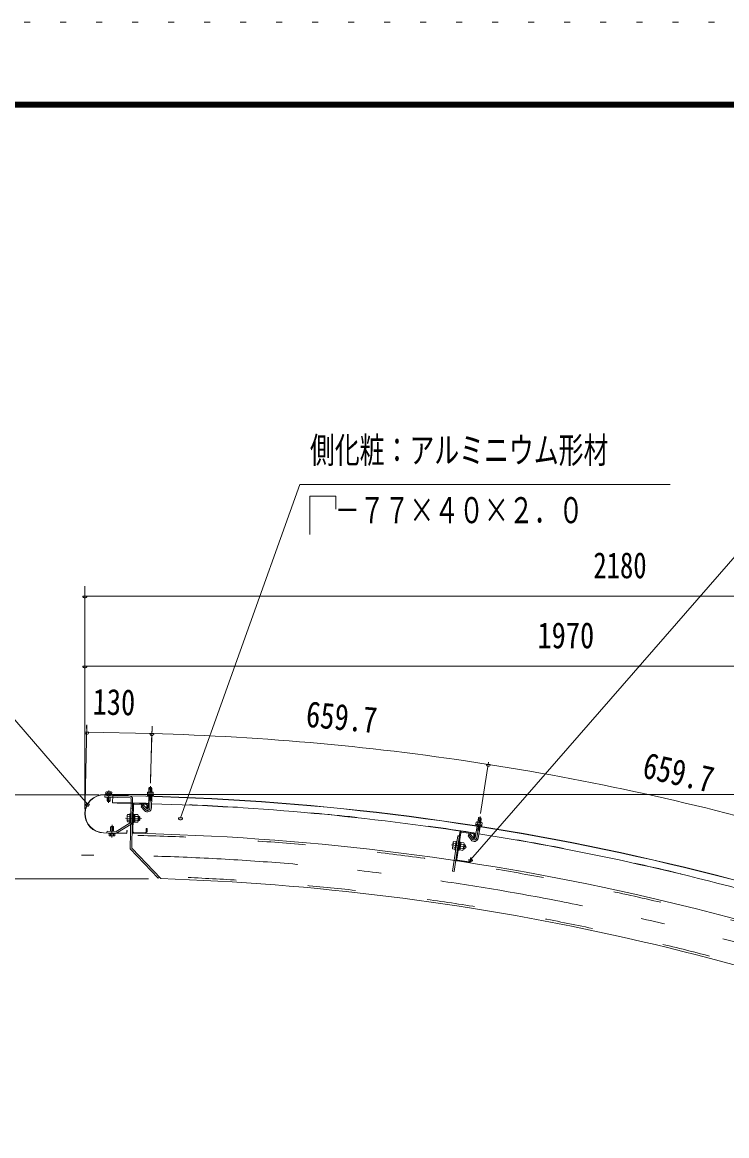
# Model space of a CAD drawing. Units: millimetres, scale not verified, with parts at other scales. Extents: x -26434 to 26434, y -10500 to 10500.
# Drawn here: x 15985 to 19506, y 4936 to 10500 of the extents above; entities that cross this region are included whole.
import ezdxf
from ezdxf.enums import TextEntityAlignment as Align

# ---------------------------------------------------------------- set-up
doc = ezdxf.new("R2010")
doc.units = ezdxf.units.MM
doc.header["$LTSCALE"] = 60
for name, pattern in [('USER2', [10, 4, -6]), ('USER3', [24, 12, -5, 2, -5]), ('USER4', [3, 0.5, -2.5])]:
    doc.linetypes.add(name, pattern=pattern)
for name, color, linetype, lineweight in [('0-6_2-02BOLD', 7, 'Continuous', 18), ('0-7_2-12HIDDEN', 3, 'USER2', 18), ('0-8_2-22CENTER', 3, 'USER3', 18), ('0-9_2-42THIN', 4, 'Continuous', 18), ('0-A_2-52DIM', 3, 'Continuous', 18), ('0-C_F-F1PAPER', 5, 'Continuous', 18), ('0-D_F-E_J_ADD', 5, 'USER4', 18)]:
    doc.layers.add(name, color=color, linetype=linetype, lineweight=lineweight)
doc.styles.add('ＭＳ ゴシック', font='')
doc.styles.get('ＭＳ ゴシック').set_extended_font_data('MS Gothic')

msp = doc.modelspace()

# ---------------------------------------------------------------- linework, layer by layer
at = {"layer": '0-6_2-02BOLD'}
for p, q in [((16395.05, 6638.85), (16511.78, 6636.51)), ((16511.81, 6637.76), (16395.08, 6640.1)), ((16523.54, 6624.28), (16396.57, 6626.82)), ((16402.65, 6652.69), (16402.47, 6643.95)), ((16404.86, 6653.9), (16402.65, 6652.69)), ((16429.35, 6653.41), (16404.86, 6653.9)), ((16408.71, 6608.82), (16409.06, 6626.57)), ((16409.22, 6634.56), (16409.3, 6638.56)), ((16409.86, 6652.54), (16409.69, 6643.81)), ((16423.7, 6608.52), (16424.06, 6626.27)), ((16424.3, 6652.25), (16424.12, 6643.52)), ((16424.22, 6634.26), (16424.3, 6638.26)), ((16432.53, 6643.35), (16432.45, 6639.35)), ((16436.76, 6636.12), (16436.3, 6598.63)), ((16511.81, 6637.76), (16511.78, 6636.51)), ((16608.81, 6640.63), (16640.05, 6639.79)), ((16609.9, 6636.85), (16609.79, 6632.85)), ((16609.79, 6632.85), (16638.65, 6632.08)), ((16612.52, 6653.04), (16637.01, 6652.38)), ((16615.15, 6573.88), (16616.69, 6631.41)), ((16617.52, 6651.64), (16617.22, 6640.41)), ((16617.27, 6652.91), (16617.81, 6673.27)), ((16632.81, 6672.87), (16617.81, 6673.27)), ((16630.14, 6573.48), (16631.69, 6631.01)), ((16631.95, 6651.25), (16631.65, 6640.02)), ((16632.26, 6652.51), (16632.81, 6672.87)), ((16637.01, 6652.38), (16639.16, 6651.06)), ((16638.76, 6636.08), (16638.65, 6632.08)), ((16639.16, 6651.06), (16638.86, 6639.82)), ((16640.05, 6639.79), (16639.95, 6636.04)), ((16411.16, 6606.27), (16408.71, 6608.82)), ((16423.7, 6608.52), (16408.71, 6608.82)), ((16411.16, 6606.27), (16421.15, 6606.07)), ((16423.7, 6608.52), (16421.15, 6606.07)), ((16528.44, 6619.18), (16523.43, 6368.91)), ((16535.5, 6572.03), (16527.5, 6572.19)), ((16536.44, 6619.02), (16531.5, 6372.07)), ((16539.84, 6588.94), (16537.15, 6454.97)), ((16543.92, 6592.86), (16602.9, 6591.68)), ((16543.99, 6596.86), (16602.98, 6595.68)), ((16589.33, 6588.71), (16578.43, 6578.39)), ((16595.63, 6560.25), (16578.43, 6578.39)), ((16606.52, 6570.57), (16589.33, 6588.71)), ((16606.82, 6587.6), (16606.48, 6570.61)), ((16606.48, 6570.61), (16610.48, 6570.53)), ((16610.82, 6587.52), (16610.48, 6570.53)), ((16616.2, 6612.99), (16631.19, 6612.59)), ((16509.07, 6538.3), (16510.87, 6541.28)), ((16510.31, 6513.14), (16522.31, 6512.9)), ((16510.68, 6531.9), (16522.69, 6531.66)), ((16510.87, 6541.28), (16522.87, 6541.04)), ((16522.93, 6543.52), (16522.07, 6501.03)), ((16522.93, 6543.52), (16526.92, 6543.44)), ((16542.92, 6543.12), (16538.92, 6543.2)), ((16547.49, 6521.78), (16542.4, 6516.88)), ((16542.49, 6521.88), (16547.59, 6526.78)), ((16542.89, 6541.37), (16547.88, 6541.27)), ((16547.88, 6541.27), (16547.1, 6502.28)), ((16561.81, 6512.11), (16547.31, 6512.4)), ((16562.19, 6530.87), (16547.68, 6531.16)), ((16562.38, 6540.25), (16547.87, 6540.53)), ((16564.06, 6537.2), (16562.38, 6540.25)), ((16568.94, 6531.35), (16563.94, 6531.45)), ((16568.94, 6531.35), (16568.54, 6511.35)), ((16568.94, 6531.35), (16572.61, 6527.52)), ((16572.36, 6515.03), (16572.61, 6527.52)), ((18261.12, 6503.44), (18264.27, 6523.56)), ((18267.13, 6525.65), (18264.27, 6523.56)), ((18279.09, 6521.24), (18264.27, 6523.56)), ((18277.01, 6524.09), (18267.13, 6525.65)), ((18275.93, 6501.11), (18279.09, 6521.24)), ((18279.09, 6521.24), (18277.01, 6524.09)), ((16426.11, 6478.95), (16425.68, 6457.2)), ((16426.12, 6478.95), (16428.66, 6481.39)), ((16426.12, 6478.95), (16441.11, 6478.64)), ((16438.66, 6481.19), (16428.66, 6481.39)), ((16438.66, 6481.19), (16441.11, 6478.64)), ((16441.11, 6478.64), (16440.67, 6456.9)), ((16457.03, 6457.41), (16523.83, 6500.04)), ((16461.33, 6450.67), (16528.13, 6493.3)), ((16507.03, 6461.32), (16506.8, 6450.08)), ((16507.03, 6461.32), (16508.28, 6461.3)), ((16508.28, 6461.3), (16508.05, 6450.05)), ((16522.07, 6501.03), (16526.08, 6500.95)), ((16542.1, 6502.38), (16547.1, 6502.28)), ((16604.48, 6470.63), (16604.14, 6453.63)), ((18181.24, 6457.27), (18239.59, 6448.52)), ((18248.85, 6425.33), (18257.78, 6482.19)), ((18251.74, 6488.46), (18251.12, 6484.51)), ((18251.12, 6484.51), (18279.64, 6480.03)), ((18251.15, 6492.35), (18282.02, 6487.5)), ((18254.92, 6463.98), (18269.74, 6461.66)), ((18256.42, 6504.17), (18280.63, 6500.37)), ((18261.2, 6502.15), (18259.46, 6491.04)), ((18263.67, 6423.01), (18272.6, 6479.87)), ((18275.46, 6499.91), (18273.71, 6488.81)), ((18280.26, 6483.98), (18279.64, 6480.03)), ((18280.63, 6500.37), (18282.59, 6498.79)), ((18282.59, 6498.79), (18280.84, 6487.69)), ((18282.02, 6487.5), (18281.44, 6483.8)), ((16391.25, 6448.64), (16504.23, 6446.38)), ((16391.27, 6449.89), (16504.25, 6447.63)), ((16417.29, 6444.11), (16417.37, 6448.11)), ((16420.46, 6434.05), (16444.96, 6433.56)), ((16425.52, 6435.21), (16425.7, 6443.95)), ((16439.95, 6434.92), (16440.13, 6443.66)), ((16444.96, 6433.56), (16447.17, 6434.78)), ((16447.17, 6434.78), (16447.34, 6443.51)), ((16540.99, 6446.89), (16599.98, 6445.71)), ((16541.07, 6450.89), (16600.06, 6449.71)), ((18139.08, 6403.68), (18134.41, 6372.53)), ((18161.72, 6434.92), (18135.02, 6256.91)), ((18172.14, 6450.54), (18142.93, 6255.72)), ((18153.5, 6407.08), (18157.45, 6406.49)), ((18176.11, 6449.95), (18156.23, 6317.43)), ((18169.63, 6433.73), (18161.72, 6434.92)), ((18173.27, 6404.11), (18166.97, 6362.08)), ((18173.27, 6404.11), (18169.32, 6404.71)), ((18180.65, 6453.31), (18239, 6444.56)), ((18225.15, 6443.36), (18213.03, 6434.53)), ((18227.75, 6414.32), (18213.03, 6434.53)), ((18239.87, 6423.16), (18225.15, 6443.36)), ((18242.36, 6440.01), (18239.84, 6423.2)), ((18239.84, 6423.2), (18243.8, 6422.61)), ((18246.32, 6439.42), (18243.8, 6422.61)), ((16664.29, 6222.3), (16523.43, 6368.91)), ((16677.13, 6220.48), (16531.5, 6372.07)), ((18134.41, 6372.53), (18135.69, 6369.29)), ((18135.69, 6369.29), (18147.56, 6367.51)), ((18137.08, 6378.57), (18148.95, 6376.79)), ((18139.86, 6397.13), (18151.74, 6395.34)), ((18166.97, 6362.08), (18163.01, 6362.68)), ((18167.23, 6363.81), (18172.18, 6363.07)), ((18175.07, 6382.36), (18169.38, 6378.15)), ((18170.12, 6383.1), (18175.81, 6387.3)), ((18186.63, 6361.65), (18172.28, 6363.8)), ((18188.03, 6370.93), (18173.68, 6373.08)), ((18190.81, 6389.48), (18176.46, 6391.64)), ((18188.8, 6364.37), (18186.63, 6361.65)), ((18193.47, 6395.52), (18188.8, 6364.37)), ((18197.57, 6389.09), (18192.62, 6389.84)), ((18198.86, 6372.47), (18194.6, 6369.32)), ((18197.57, 6389.09), (18200.72, 6384.83)), ((18198.86, 6372.47), (18200.72, 6384.83)), ((18159, 6308.93), (18217.35, 6300.18)), ((18159.6, 6312.88), (18217.94, 6304.13)), ((18225.01, 6324.31), (18222.49, 6307.5)), ((18135.02, 6256.91), (18142.93, 6255.72)), ((16670.06, 6227.84), (16664.29, 6222.3))]:
    msp.add_line(p, q, dxfattribs=at)
for points in [[(16523.7, 6632.27), (16396.73, 6634.81), (16396.57, 6626.82)], [(16432.53, 6643.35), (16401.28, 6643.97), (16401.2, 6639.98)], [(16429.35, 6653.41), (16431.51, 6652.11), (16431.34, 6643.37)], [(16608.81, 6640.63), (16608.71, 6636.88), (16639.95, 6636.04)], [(16612.52, 6653.04), (16610.3, 6651.83), (16610, 6640.6)], [(16632.81, 6672.87), (16630.38, 6675.44), (16620.38, 6675.71), (16617.81, 6673.27)], [(16509.07, 6538.3), (16508.44, 6506.8), (16510.12, 6503.75), (16522.12, 6503.52)], [(16542.92, 6543.12), (16542.07, 6500.63), (16538.07, 6500.71)], [(16564.06, 6537.2), (16563.43, 6505.71), (16561.62, 6502.72), (16547.12, 6503.01)], [(16572.36, 6515.03), (16568.54, 6511.35), (16563.54, 6511.45)], [(16454.24, 6456.63), (16408.18, 6457.55), (16408.02, 6449.55)], [(16604.48, 6470.63), (16608.48, 6470.55), (16608.14, 6453.55)], [(18251.15, 6492.35), (18250.57, 6488.64), (18281.44, 6483.8)], [(18256.42, 6504.17), (18254.07, 6503.27), (18252.33, 6492.16)], [(16417.29, 6444.11), (16448.53, 6443.49), (16448.61, 6447.49)], [(16420.46, 6434.05), (16418.3, 6435.35), (16418.48, 6444.09)], [(18139.08, 6403.68), (18141.25, 6406.4), (18153.13, 6404.62)], [(18153.5, 6407.08), (18147.19, 6365.05), (18151.15, 6364.46)], [(18173.01, 6402.38), (18177.96, 6401.64), (18172.18, 6363.07)], [(18193.47, 6395.52), (18192.2, 6398.76), (18177.85, 6400.91)], [(18197.57, 6389.09), (18194.6, 6369.32), (18189.66, 6370.06)], [(18225.01, 6324.31), (18228.97, 6323.72), (18226.44, 6306.9)]]:
    msp.add_lwpolyline(points, dxfattribs=at)
for centre, radius, start, end in [((16393.16, 6544.37), 95.75, 88.854, 268.854), ((16393.16, 6544.37), 94.5, 88.854, 268.854), ((16406.17, 6648.09), 5.79, 50.30775, 88.854), ((16416.68, 6632.39), 21.27, 69.02267, 108.68311), ((16427.81, 6647.65), 5.79, 88.854, 127.38544), ((16280.77, -6161.8), 12797.62, 65.66528, 89.30167), ((16280.77, -6161.8), 12798.88, 65.66528, 89.30167), ((16523.44, 6619.28), 5, 358.854, 88.854), ((16523.44, 6619.28), 13, 358.854, 88.854), ((16613.79, 6647.21), 5.79, 49.93085, 88.46228), ((16624.2, 6631.44), 21.27, 68.63316, 108.29361), ((16635.43, 6646.63), 5.79, 88.46228, 127.00851), ((16280.77, -6161.8), 12761.37, 88.49597, 89.30167), ((16543.84, 6588.86), 8, 88.854, 178.854), ((16543.84, 6588.86), 4, 88.854, 178.854), ((16610.15, 6574.01), 20, 223.46228, 358.48836), ((16602.82, 6587.68), 4, 358.854, 88.854), ((16602.82, 6587.68), 8, 358.854, 88.854), ((16610.15, 6574.01), 5, 223.46228, 358.51442), ((16280.77, -6161.8), 12761.37, 81.1133, 88.42862), ((16515.66, 6508.34), 7.19, 138.12717, 178.854), ((16534.9, 6522.03), 26.15, 157.82858, 199.87939), ((16516.22, 6536.48), 7.19, 178.854, 219.58083), ((16556.27, 6507.52), 7.19, 358.854, 39.58083), ((16537.6, 6521.98), 26.15, 337.82858, 19.87941), ((16556.84, 6535.67), 7.19, 318.12717, 358.854), ((16454.34, 6461.63), 5, 268.854, 302.54407), ((16521.14, 6504.26), 5, 302.54407, 358.854), ((16521.14, 6504.26), 13, 302.54407, 358.854), ((16541.15, 6454.89), 8, 178.854, 268.854), ((16541.15, 6454.89), 4, 178.854, 268.854), ((18180.06, 6449.36), 8, 81.47133, 171.47133), ((18256.93, 6498.23), 5.79, 42.54817, 81.07961), ((18265.22, 6481.25), 21.27, 61.25049, 100.91093), ((18278.32, 6494.87), 5.79, 81.07961, 119.62584), ((16422, 6439.81), 5.79, 268.854, 307.38544), ((16433.14, 6455.08), 21.27, 249.02267, 288.68311), ((16443.65, 6439.38), 5.79, 230.30775, 268.854), ((16454.34, 6461.63), 13, 268.854, 302.54407), ((16504.3, 6450.13), 3.75, 268.854, 358.854), ((16504.3, 6450.13), 2.5, 268.854, 358.854), ((16280.77, -6161.8), 12611.38, 65.80466, 88.854), ((16600.14, 6453.71), 8, 268.854, 358.854), ((16600.14, 6453.71), 4, 268.854, 358.854), ((18145.94, 6400.96), 7.19, 171.47133, 212.19815), ((18180.06, 6449.36), 4, 81.47133, 171.47133), ((18243.91, 6426.1), 20, 216.07961, 351.10568), ((18238.41, 6440.61), 4, 351.47133, 81.47133), ((18238.41, 6440.61), 8, 351.47133, 81.47133), ((18243.91, 6426.1), 5, 216.07961, 351.13176), ((16280.77, -6161.8), 12761.37, 73.73062, 81.04594), ((18141.77, 6373.12), 7.19, 130.74449, 171.47133), ((18162.61, 6384.23), 26.15, 150.44592, 192.49673), ((18165.28, 6383.83), 26.15, 330.44592, 12.49673), ((18181.94, 6367.1), 7.19, 351.47133, 32.19815), ((18186.11, 6394.93), 7.19, 310.74449, 351.47133), ((18160.19, 6316.84), 8, 171.47133, 261.47133), ((18160.19, 6316.84), 4, 171.47133, 261.47133), ((18218.53, 6308.09), 8, 261.47133, 351.47133), ((18218.53, 6308.09), 4, 261.47133, 351.47133), ((16280.77, -6161.8), 12388.63, 67.05199, 88.16655)]:
    msp.add_arc(centre, radius, start, end, dxfattribs=at)
at = {"layer": '0-7_2-12HIDDEN'}
for radius, start, end in [(12762.62, 88.49596, 89.30167), (12762.62, 81.1133, 88.42862), (12600.87, 65.80389, 88.854), (12762.62, 73.73062, 81.04594), (12399.12, 67.01985, 88.21622)]:
    msp.add_arc((16280.77, -6161.8), radius, start, end, dxfattribs=at)
at = {"layer": '0-8_2-22CENTER'}
for p, q in [((16625.57, 6682.45), (16622.64, 6573.67)), ((16417.25, 6661.16), (16416.01, 6598.67)), ((16578.72, 6589), (16601.08, 6565.41)), ((16501.25, 6522.7), (16579.99, 6521.12)), ((18273.14, 6531.66), (18256.26, 6424.16)), ((16432.56, 6426.31), (16433.81, 6488.79)), ((18214.67, 6445.01), (18233.81, 6418.74)), ((18207.21, 6377.54), (18129.33, 6389.22))]:
    msp.add_line(p, q, dxfattribs=at)
for centre, radius, start, end in [((16610.15, 6574.01), 12.5, 223.4623, 358.4623), ((18243.91, 6426.1), 12.5, 216.07962, 351.07962), ((16280.77, -6161.8), 12500, 65.24121, 90)]:
    msp.add_arc(centre, radius, start, end, dxfattribs=at)
at = {"layer": '0-9_2-42THIN'}
for p, q in [((16411.06, 6626.53), (16410.67, 6606.78)), ((16411.3, 6638.52), (16411.22, 6634.52)), ((16422.06, 6626.3), (16421.66, 6606.56)), ((16422.3, 6638.3), (16422.22, 6634.3)), ((16619.27, 6652.85), (16619.87, 6675.22)), ((16629.19, 6612.64), (16629.69, 6631.07)), ((16630.27, 6652.56), (16630.86, 6674.92)), ((16631.1, 6609.12), (16629.19, 6612.64)), ((16563.59, 6513.95), (16571.09, 6513.8)), ((16563.89, 6528.95), (16571.39, 6528.8)), ((18263.09, 6503.13), (18266.56, 6525.23)), ((18273.96, 6501.42), (18277.42, 6523.52)), ((16427.68, 6457.16), (16428.15, 6480.9)), ((16438.68, 6456.94), (16439.15, 6480.68)), ((18267.77, 6461.97), (18270.62, 6480.18)), ((18269.2, 6458.24), (18267.77, 6461.97)), ((18190.03, 6372.53), (18197.44, 6371.42)), ((18192.25, 6387.36), (18199.67, 6386.25))]:
    msp.add_line(p, q, dxfattribs=at)
for points in [[(16616.1, 6609.53), (16618.2, 6612.94), (16618.69, 6631.36)], [(18254.38, 6460.56), (18256.9, 6463.68), (18259.75, 6481.88)]]:
    msp.add_lwpolyline(points, dxfattribs=at)
at = {"layer": '0-A_2-52DIM'}
for p, q in [((17372.42, 8189.93), (16775.58, 6523.4)), ((19222.42, 8189.93), (17372.42, 8189.93)), ((19859.76, 8189.93), (18225.12, 6314.39)), ((17422.42, 8131.38), (17551.2, 8131.38)), ((17422.42, 7939.93), (17422.42, 8131.38)), ((17551.2, 8131.38), (17551.2, 8066.98)), ((16297.41, 6569.37), (16297.41, 7682.46)), ((16307.41, 7632.46), (16287.41, 7632.46)), ((21747.42, 7632.46), (16297.41, 7632.46)), ((15622.42, 7389.93), (16310.55, 6592.25)), ((16307.41, 7282.46), (16287.41, 7282.46)), ((16297.41, 7282.47), (21747.42, 7282.47)), ((16298.6, 6604.68), (16307.99, 6989.38)), ((16307.24, 6951.89), (16306.21, 6984.95)), ((16632.94, 6957.15), (16625.96, 6697.1)), ((16626.3, 6714.19), (16633.37, 6982.87)), ((16317.24, 6951.89), (16297.24, 6951.89)), ((16632.62, 6945.38), (16307.24, 6951.89)), ((16642.62, 6945.38), (16622.62, 6945.38)), ((18275.41, 6546.14), (18315.75, 6803.15)), ((18323.92, 6791.51), (18303.92, 6791.51)), ((16368.16, 6639.93), (14797.41, 6639.93)), ((16418.16, 6640.12), (20597.76, 6640.12)), ((16320.55, 6592.25), (16300.55, 6592.25)), ((16785.58, 6523.4), (16765.58, 6523.4)), ((18235.12, 6314.39), (18215.12, 6314.39)), ((16615.79, 6219.93), (15147.42, 6219.93))]:
    msp.add_line(p, q, dxfattribs=at)
for centre, radius, start, end in [((16297.41, 7632.46), 10, 180, 0), ((16297.41, 7282.46), 10, 180, 0), ((16307.24, 6951.89), 10, 180, 0), ((16632.62, 6945.38), 10, 180, 0), ((16280.75, -6161.88), 13111.98, 81.07959, 88.46222), ((18313.92, 6791.51), 10, 180, 0), ((16280.75, -6161.88), 13111.99, 73.69698, 81.07959), ((16310.55, 6592.25), 10, 180, 0), ((16775.58, 6523.4), 10, 180, 0), ((18225.12, 6314.39), 10, 180, 0)]:
    msp.add_arc(centre, radius, start, end, dxfattribs=at)
at = {"layer": '0-C_F-F1PAPER'}
for p, q in [((-2766.17, 10100), (25933.83, 10100)), ((-2763.67, 10097.5), (25931.32, 10097.5)), ((-2761.17, 10095), (25928.83, 10095)), ((-2758.67, 10092.5), (25926.33, 10092.5)), ((-2756.17, 10090), (25923.83, 10090)), ((-2753.67, 10087.5), (25921.33, 10087.5)), ((-2751.17, 10085), (25918.82, 10085)), ((-2748.67, 10082.5), (25916.33, 10082.5)), ((-2746.17, 10080), (25913.83, 10080)), ((-2743.67, 10077.5), (25911.33, 10077.5)), ((-2741.17, 10075), (25908.83, 10075))]:
    msp.add_line(p, q, dxfattribs=at)
at = {"layer": '0-D_F-E_J_ADD'}
msp.add_lwpolyline([(-3266.17, -10500), (-3266.17, 10500), (26433.83, 10500)], dxfattribs=at)

# ---------------------------------------------------------------- texts
at = {"layer": '0-A_2-52DIM', "color": 7, "style": 'ＭＳ ゴシック'}
for s, width, p in [('側化粧：アルミニウム形材', 0.7, (17422.42, 8257.7)), ('\u3000－７７×４０×２．０', 0.7, (17422.42, 7957.7)), ('2180', 0.75, (18839.38, 7682.46)), ('1970', 0.8, (18559.72, 7332.46))]:
    msp.add_text(s, height=130.2, dxfattribs=dict(at, width=width)).set_placement(p, align=Align.BOTTOM_LEFT)
at = {"layer": '0-A_2-52DIM', "color": 7, "style": 'ＭＳ ゴシック', "width": 0.8}
for s, rotation, p in [('130', 358.854, (16334.55, 7001.35)), ('659.7', 354.771, (17395.28, 6940.55)), ('659.7', 347.388, (19069.64, 6688.73))]:
    msp.add_text(s, height=130.2, rotation=rotation, dxfattribs=at).set_placement(p, align=Align.BOTTOM_LEFT)

doc.saveas('drawing.dxf')
